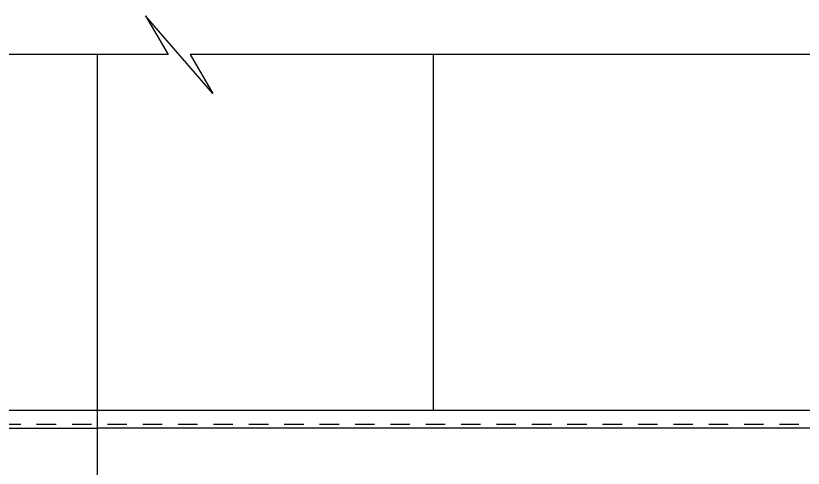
# Model space of a CAD drawing. Header units: millimetres. Extents: x 909 to 159266, y 137 to 21462.
# Drawn here: x 41708 to 43934, y 13396 to 14676 of the extents above; entities that cross this region are included whole.
import ezdxf

# ---------------------------------------------------------------- set-up
doc = ezdxf.new("R2010")
doc.units = ezdxf.units.MM
doc.header["$LTSCALE"] = 50
doc.header["$MEASUREMENT"] = 0
doc.linetypes.add('주단면도-2$0$HID', pattern=[2, 1.1, -0.9])
doc.linetypes.add('주단면도-2$0$주단면도-1$0$STD_CENTER', pattern=[66, 60, -2, 2, -2])
doc.layers.add('주단면도-2$0$A-ELEV-LIN2', color=7, linetype='Continuous', lineweight=25)
for name, color, linetype in [('주단면도-2$0$HID', 7, '주단면도-2$0$HID'), ('주단면도-2$0$주단면도-1$0$A-FIN-TYP1', 6, 'Continuous'), ('주단면도-2$0$주단면도-1$0$A-ST-AXIS-CEN', 252, '주단면도-2$0$주단면도-1$0$STD_CENTER'), ('주단면도-2$0$주단면도-1$0$A-ST-CONC', 2, 'Continuous')]:
    doc.layers.add(name, color=color, linetype=linetype)

msp = doc.modelspace()

# ---------------------------------------------------------------- linework, layer by layer
at = {"color": 2}
msp.add_lwpolyline([(45422, 14565.7), (42200.6, 14565.7), (42265.2, 14455.8), (42074.4, 14675.7), (42139.1, 14565.7), (38917.7, 14565.7)], dxfattribs=at)
at = {"layer": '주단면도-2$0$A-ELEV-LIN2'}
msp.add_line((42887.9, 14565.7), (42887.9, 13559.4), dxfattribs=at)
at = {"layer": '주단면도-2$0$HID', "color": 8}
msp.add_line((45222, 13519.4), (41472.9, 13519.4), dxfattribs=at)
at = {"layer": '주단면도-2$0$주단면도-1$0$A-FIN-TYP1'}
msp.add_line((45222, 13559.4), (41462.9, 13559.4), dxfattribs=at)
at = {"layer": '주단면도-2$0$주단면도-1$0$A-ST-AXIS-CEN', "linetype": 'Continuous'}
for p, q in [((41937.9, 14565.7), (41937.9, 7940.7)), ((41937.9, 14565.7), (41937.9, 7940.7)), ((45222, 13559.4), (39117.7, 13559.4))]:
    msp.add_line(p, q, dxfattribs=at)
at = {"layer": '주단면도-2$0$주단면도-1$0$A-ST-CONC'}
for p in [(39117.7, 13509.4), (45222, 13509.4)]:
    msp.add_line(p, (41937.9, 13509.4), dxfattribs=at)

doc.saveas('drawing.dxf')
